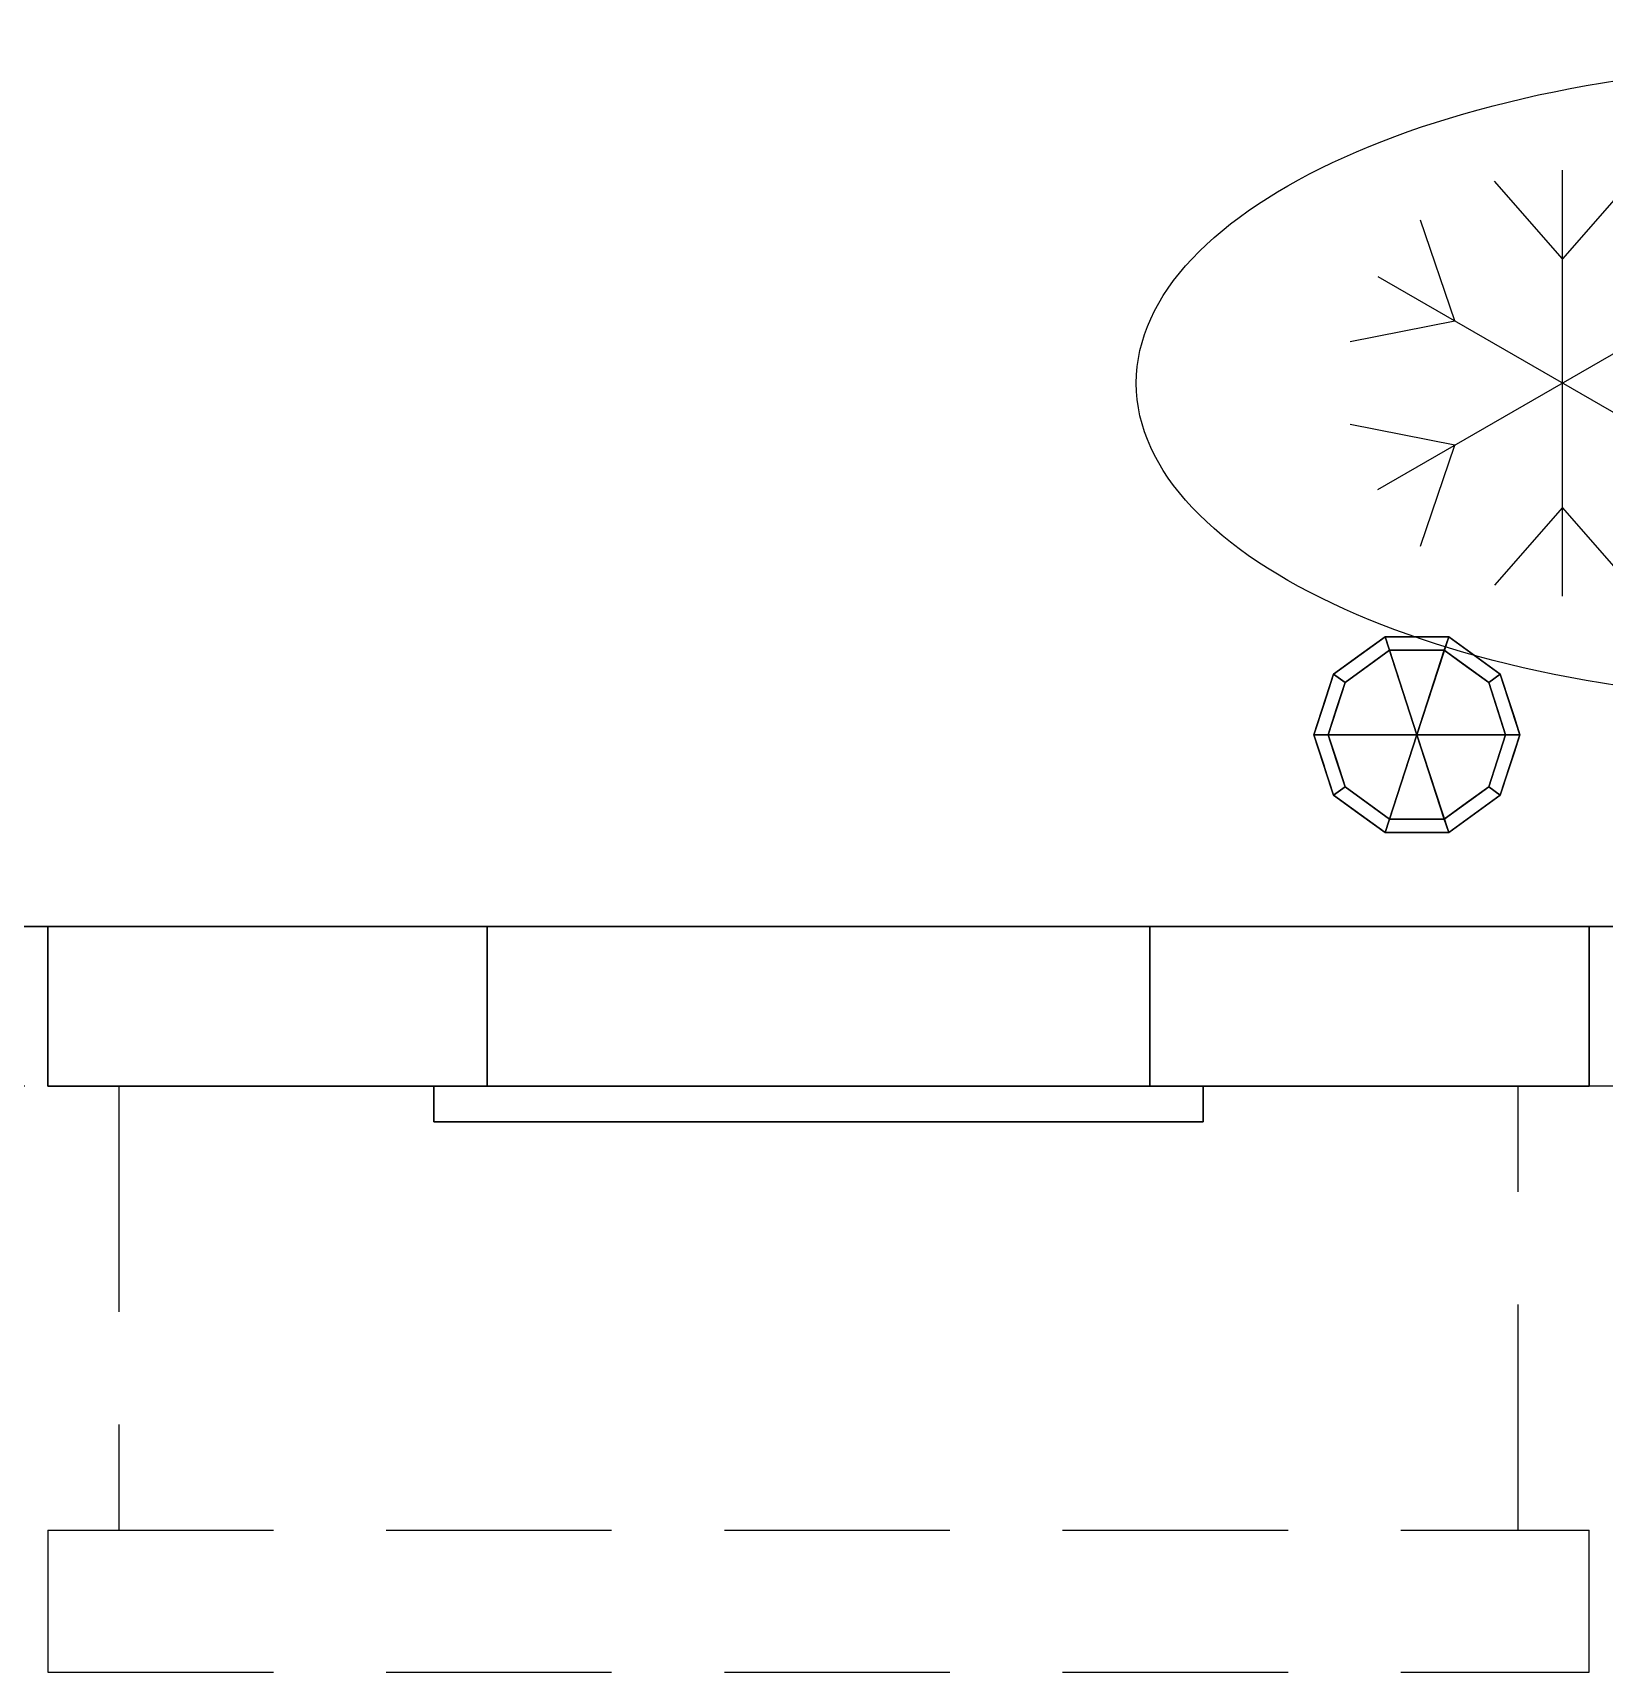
# Model space of a CAD drawing. Extents: x -1 to 1213, y -863 to 1.
# Drawn here: x 439.3 to 881.8, y -863 to -401.4 of the extents above; entities that cross this region are included whole.
import ezdxf

# ---------------------------------------------------------------- set-up
doc = ezdxf.new("R2010")
doc.units = 0
doc.linetypes.add('NASCOSTA', pattern=[9.525, 6.35, -3.175])
for name, color, linetype in [('IQ_200_2D', 1, 'Continuous'), ('IQ_200_3D', 1, 'Continuous'), ('IQ_204_2D', 7, 'Continuous')]:
    doc.layers.add(name, color=color, linetype=linetype)

# ---------------------------------------------------------------- blocks, each defined once
blk = doc.blocks.new('01_Refrigerator_freezer - 01_Refrigerator_freezer-60831-Livello rif_')
at = {"layer": 'IQ_204_2D'}
for p, q in [((-80, 35), (-99.12, 56.87)), ((-80, -60), (-80, 60)), ((-60.88, 56.87), (-80, 35)), ((60.88, 56.87), (80, 35)), ((80, -60), (80, 60)), ((80, 35), (99.12, 56.87)), ((-110.31, 17.5), (-120, 45.88)), ((-40.3, 44.99), (-49.69, 17.5)), ((40.3, 44.99), (49.69, 17.5)), ((110.31, 17.5), (120, 45.88)), ((-131.96, 30), (-28.04, -30)), ((-131.96, -30), (-28.04, 30)), ((131.96, 30), (28.04, -30)), ((131.96, -30), (28.04, 30)), ((-139.74, 11.7), (-110.31, 17.5)), ((-49.69, 17.5), (-21.19, 11.88)), ((49.69, 17.5), (21.19, 11.88)), ((139.74, 11.7), (110.31, 17.5)), ((-110.31, -17.5), (-139.74, -11.7)), ((-21.19, -11.88), (-49.69, -17.5)), ((21.19, -11.88), (49.69, -17.5)), ((110.31, -17.5), (139.74, -11.7)), ((-120, -45.88), (-110.31, -17.5)), ((-49.69, -17.5), (-40.3, -44.99)), ((49.69, -17.5), (40.3, -44.99)), ((120, -45.88), (110.31, -17.5)), ((-80, -35), (-99.12, -56.87)), ((-60.88, -56.87), (-80, -35)), ((60.88, -56.87), (80, -35)), ((80, -35), (99.12, -56.87))]:
    blk.add_line(p, q, dxfattribs=at)
blk.add_ellipse((0, 0), major_axis=(200, 0), ratio=0.45, dxfattribs=at)

msp = doc.modelspace()

# ---------------------------------------------------------------- linework, layer by layer
at = {"layer": 'IQ_200_2D', "color": 7, "linetype": 'NASCOSTA', "ltscale": 10}
for p, q in [((1199, -653), (1, -653)), ((1199, -698), (1, -698))]:
    msp.add_line(p, q, dxfattribs=at)
at = {"layer": 'IQ_204_2D', "linetype": 'NASCOSTA', "ltscale": 10}
for p, q in [((463.5, -698), (463.5, -823)), ((857.5, -823), (857.5, -698)), ((443.5, -823), (877.5, -823)), ((443.5, -823), (443.5, -863)), ((877.5, -863), (877.5, -823)), ((443.5, -863), (877.5, -863))]:
    msp.add_line(p, q, dxfattribs=at)

# ---------------------------------------------------------------- block references
at = {"layer": 'IQ_204_2D'}
msp.add_blockref('01_Refrigerator_freezer - 01_Refrigerator_freezer-60831-Livello rif_', (950, -500), dxfattribs=at)

# ---------------------------------------------------------------- meshes
at = {"layer": 'IQ_200_3D'}
mesh = msp.add_polyface(dxfattribs=at)
corners = [(1, 0, 650), (1, -653, 650), (1199, -653, 650), (1199, 0, 650)]
mesh.append_faces([[corners[k] for k in face] for face in [(0, 1, 2, 3)]])
mesh = msp.add_polyface(dxfattribs=at)
corners = [(1199, -653, 200), (1, -653, 200), (1, 0, 200), (1199, 0, 200)]
mesh.append_faces([[corners[k] for k in face] for face in [(0, 1, 2, 3)]])
mesh = msp.add_polyface(dxfattribs=at)
corners = [(829, -599, 200), (858, -599, 200), (852.46, -581.95, 200), (837.96, -571.42, 200), (820.04, -571.42, 200), (805.54, -581.95, 200), (800, -599, 200)]
mesh.append_faces([[corners[k] for k in face] for face in [(2, 3, 0, 1)]], dxfattribs={"vtx1": -1})
mesh.append_faces([[corners[k] for k in face] for face in [(3, 4, 0)]], dxfattribs={"vtx1": -1, "vtx2": -1})
mesh.append_faces([[corners[k] for k in face] for face in [(5, 6, 0, 4)]], dxfattribs={"vtx2": -1})
mesh = msp.add_polyface(dxfattribs=at)
corners = [(858, -599, 200), (858, -599, 25), (852.46, -581.95, 25), (837.96, -571.42, 25), (820.04, -571.42, 25), (805.54, -581.95, 25), (800, -599, 25), (800, -599, 200), (805.54, -581.95, 200), (820.04, -571.42, 200), (837.96, -571.42, 200), (852.46, -581.95, 200), (812.79, -576.69, 200), (812.79, -576.69, 25), (802.77, -590.48, 200), (802.77, -590.48, 25), (829, -571.42, 200), (829, -571.42, 25), (845.21, -576.69, 25), (845.21, -576.69, 200), (854.69, -588.82, 25), (855.23, -590.48, 200), (856.35, -593.91, 25)]
mesh.append_faces([[corners[k] for k in face] for face in [(0, 22, 21), (2, 11, 20), (21, 20, 11)]], dxfattribs={"vtx0": -1, "vtx1": -1})
mesh.append_faces([[corners[k] for k in face] for face in [(13, 12, 9, 4), (8, 5, 15, 14), (5, 8, 12, 13), (10, 3, 17, 16), (3, 10, 19, 18), (18, 19, 11, 2), (4, 9, 16, 17)]], dxfattribs={"vtx0": -1, "vtx2": -1})
mesh.append_faces([[corners[k] for k in face] for face in [(22, 20, 21)]], dxfattribs={"vtx1": -1, "vtx2": -1})
mesh.append_faces([[corners[k] for k in face] for face in [(0, 1, 22)]], dxfattribs={"vtx2": -1})
mesh.append_faces([[corners[k] for k in face] for face in [(15, 6, 7, 14)]], dxfattribs={"vtx3": -1})
mesh = msp.add_polyface(dxfattribs=at)
corners = [(858, -599, 25), (854, -599, 25), (849.23, -584.31, 25), (836.73, -575.22, 25), (821.27, -575.22, 25), (808.77, -584.31, 25), (804, -599, 25), (800, -599, 25), (805.54, -581.95, 25), (820.04, -571.42, 25), (837.96, -571.42, 25), (852.46, -581.95, 25)]
mesh.append_faces([[corners[k] for k in face] for face in [(8, 5, 6, 7)]], dxfattribs={"vtx0": -1})
mesh.append_faces([[corners[k] for k in face] for face in [(10, 3, 4, 9), (9, 4, 5, 8)]], dxfattribs={"vtx0": -1, "vtx2": -1})
mesh.append_faces([[corners[k] for k in face] for face in [(10, 11, 2, 3)]], dxfattribs={"vtx1": -1, "vtx3": -1})
mesh.append_faces([[corners[k] for k in face] for face in [(11, 0, 1, 2)]], dxfattribs={"vtx3": -1})
mesh = msp.add_polyface(dxfattribs=at)
corners = [(854, -599, 25), (854, -599, 0), (849.23, -584.31, 0), (836.73, -575.22, 0), (821.27, -575.22, 0), (808.77, -584.31, 0), (804, -599, 0), (804, -599, 25), (808.77, -584.31, 25), (821.27, -575.22, 25), (836.73, -575.22, 25), (849.23, -584.31, 25), (815.02, -579.76, 0), (815.02, -579.76, 25), (806.39, -591.65, 25), (806.39, -591.65, 0), (829, -575.22, 25), (829, -575.22, 0), (851.68, -591.87, 0), (851.61, -591.65, 25), (842.98, -579.76, 0), (842.98, -579.76, 25)]
mesh.append_faces([[corners[k] for k in face] for face in [(3, 10, 21, 20), (20, 21, 11, 2)]], dxfattribs={"vtx0": -1, "vtx2": -1})
mesh.append_faces([[corners[k] for k in face] for face in [(7, 14, 15, 6)]], dxfattribs={"vtx1": -1})
mesh.append_faces([[corners[k] for k in face] for face in [(18, 2, 19), (11, 19, 2), (19, 0, 18)]], dxfattribs={"vtx1": -1, "vtx2": -1})
mesh.append_faces([[corners[k] for k in face] for face in [(14, 8, 5, 15), (16, 10, 3, 17), (13, 9, 4, 12), (8, 13, 12, 5), (9, 16, 17, 4)]], dxfattribs={"vtx1": -1, "vtx3": -1})
mesh.append_faces([[corners[k] for k in face] for face in [(0, 1, 18)]], dxfattribs={"vtx2": -1})
mesh = msp.add_polyface(dxfattribs=at)
corners = [(854, -599, 0), (829, -599, 0), (804, -599, 0), (808.77, -584.31, 0), (821.27, -575.22, 0), (836.73, -575.22, 0), (849.23, -584.31, 0)]
mesh.append_faces([[corners[k] for k in face] for face in [(1, 5, 6, 0)]], dxfattribs={"vtx0": -1})
mesh.append_faces([[corners[k] for k in face] for face in [(1, 4, 5)]], dxfattribs={"vtx0": -1, "vtx2": -1})
mesh.append_faces([[corners[k] for k in face] for face in [(1, 2, 3, 4)]], dxfattribs={"vtx3": -1})
mesh = msp.add_polyface(dxfattribs=at)
corners = [(829, -599, 200), (800, -599, 200), (805.54, -616.05, 200), (820.04, -626.58, 200), (837.96, -626.58, 200), (852.46, -616.05, 200), (858, -599, 200)]
mesh.append_faces([[corners[k] for k in face] for face in [(4, 0, 3)]], dxfattribs={"vtx0": -1, "vtx1": -1})
mesh.append_faces([[corners[k] for k in face] for face in [(2, 3, 0, 1)]], dxfattribs={"vtx1": -1})
mesh.append_faces([[corners[k] for k in face] for face in [(5, 6, 0, 4)]], dxfattribs={"vtx2": -1})
mesh = msp.add_polyface(dxfattribs=at)
corners = [(800, -599, 200), (800, -599, 25), (805.54, -616.05, 25), (820.04, -626.58, 25), (837.96, -626.58, 25), (852.46, -616.05, 25), (858, -599, 25), (858, -599, 200), (852.46, -616.05, 200), (837.96, -626.58, 200), (820.04, -626.58, 200), (805.54, -616.05, 200), (854.69, -609.18, 200), (855.23, -607.52, 25), (845.21, -621.31, 25), (845.21, -621.31, 200), (829, -626.58, 200), (829, -626.58, 25), (812.79, -621.31, 25), (812.79, -621.31, 200), (803.31, -609.18, 25), (802.77, -607.52, 200), (856.35, -604.09, 200), (801.65, -604.09, 25)]
mesh.append_faces([[corners[k] for k in face] for face in [(13, 12, 5), (0, 23, 21), (21, 20, 11), (2, 11, 20)]], dxfattribs={"vtx0": -1, "vtx1": -1})
mesh.append_faces([[corners[k] for k in face] for face in [(5, 8, 15, 14), (14, 15, 9, 4), (22, 13, 6), (10, 3, 17, 16), (3, 10, 19, 18), (11, 2, 18, 19), (4, 9, 16, 17)]], dxfattribs={"vtx0": -1, "vtx2": -1})
mesh.append_faces([[corners[k] for k in face] for face in [(22, 12, 13), (12, 8, 5), (23, 20, 21)]], dxfattribs={"vtx1": -1, "vtx2": -1})
mesh.append_faces([[corners[k] for k in face] for face in [(6, 7, 22), (0, 1, 23)]], dxfattribs={"vtx2": -1})
mesh = msp.add_polyface(dxfattribs=at)
corners = [(800, -599, 25), (804, -599, 25), (808.77, -613.69, 25), (821.27, -622.78, 25), (836.73, -622.78, 25), (849.23, -613.69, 25), (854, -599, 25), (858, -599, 25), (852.46, -616.05, 25), (837.96, -626.58, 25), (820.04, -626.58, 25), (805.54, -616.05, 25)]
mesh.append_faces([[corners[k] for k in face] for face in [(5, 8, 9, 4)]], dxfattribs={"vtx0": -1, "vtx2": -1})
mesh.append_faces([[corners[k] for k in face] for face in [(1, 2, 11, 0)]], dxfattribs={"vtx1": -1})
mesh.append_faces([[corners[k] for k in face] for face in [(3, 4, 9, 10), (2, 3, 10, 11)]], dxfattribs={"vtx1": -1, "vtx3": -1})
mesh.append_faces([[corners[k] for k in face] for face in [(6, 7, 8, 5)]], dxfattribs={"vtx2": -1})
mesh = msp.add_polyface(dxfattribs=at)
corners = [(804, -599, 25), (804, -599, 0), (808.77, -613.69, 0), (821.27, -622.78, 0), (836.73, -622.78, 0), (849.23, -613.69, 0), (854, -599, 0), (854, -599, 25), (849.23, -613.69, 25), (836.73, -622.78, 25), (821.27, -622.78, 25), (808.77, -613.69, 25), (851.68, -606.13, 0), (851.61, -606.35, 25), (842.98, -618.24, 25), (842.98, -618.24, 0), (829, -622.78, 25), (829, -622.78, 0), (806.32, -606.13, 0), (806.39, -606.35, 25), (815.02, -618.24, 25), (815.02, -618.24, 0)]
mesh.append_faces([[corners[k] for k in face] for face in [(12, 13, 5)]], dxfattribs={"vtx0": -1, "vtx1": -1})
mesh.append_faces([[corners[k] for k in face] for face in [(5, 13, 8)]], dxfattribs={"vtx0": -1, "vtx2": -1})
mesh.append_faces([[corners[k] for k in face] for face in [(7, 13, 12), (18, 2, 19), (11, 19, 2), (19, 0, 18)]], dxfattribs={"vtx1": -1, "vtx2": -1})
mesh.append_faces([[corners[k] for k in face] for face in [(9, 16, 17, 4), (8, 14, 15, 5), (4, 15, 14, 9), (16, 10, 3, 17), (2, 21, 20, 11), (21, 3, 10, 20)]], dxfattribs={"vtx1": -1, "vtx3": -1})
mesh.append_faces([[corners[k] for k in face] for face in [(12, 6, 7), (0, 1, 18)]], dxfattribs={"vtx2": -1})
mesh = msp.add_polyface(dxfattribs=at)
corners = [(804, -599, 0), (829, -599, 0), (854, -599, 0), (849.23, -613.69, 0), (836.73, -622.78, 0), (821.27, -622.78, 0), (808.77, -613.69, 0)]
mesh.append_faces([[corners[k] for k in face] for face in [(1, 5, 6, 0)]], dxfattribs={"vtx0": -1})
mesh.append_faces([[corners[k] for k in face] for face in [(5, 1, 4)]], dxfattribs={"vtx0": -1, "vtx1": -1})
mesh.append_faces([[corners[k] for k in face] for face in [(1, 2, 3, 4)]], dxfattribs={"vtx3": -1})
mesh = msp.add_polyface(dxfattribs=at)
corners = [(1, -653, 650), (1, -653, 200), (1199, -653, 200), (1199, -653, 650)]
mesh.append_faces([[corners[k] for k in face] for face in [(0, 1, 2, 3)]])
mesh = msp.add_polyface(dxfattribs=at)
corners = [(443.5, -653, 640.99), (877.5, -653, 640.99), (877.5, -653, 201.59), (443.5, -653, 201.59), (753.8, -653, 506.71), (753.8, -653, 585), (567.2, -653, 585), (567.2, -653, 506.71)]
mesh.append_faces([[corners[k] for k in face] for face in [(0, 6, 7, 3)]], dxfattribs={"vtx0": -1, "vtx2": -1})
mesh.append_faces([[corners[k] for k in face] for face in [(5, 6, 0, 1), (2, 3, 7, 4), (4, 5, 1, 2)]], dxfattribs={"vtx1": -1, "vtx3": -1})
mesh = msp.add_polyface(dxfattribs=at)
corners = [(443.5, -653, 201.59), (443.5, -698, 201.59), (443.5, -698, 640.99), (443.5, -653, 640.99)]
mesh.append_faces([[corners[k] for k in face] for face in [(0, 1, 2, 3)]])
mesh = msp.add_polyface(dxfattribs=at)
corners = [(877.5, -653, 201.59), (877.5, -698, 201.59), (443.5, -698, 201.59), (443.5, -653, 201.59)]
mesh.append_faces([[corners[k] for k in face] for face in [(0, 1, 2, 3)]])
mesh = msp.add_polyface(dxfattribs=at)
corners = [(443.5, -653, 640.99), (443.5, -698, 640.99), (877.5, -698, 640.99), (877.5, -653, 640.99)]
mesh.append_faces([[corners[k] for k in face] for face in [(0, 1, 2, 3)]])
mesh = msp.add_polyface(dxfattribs=at)
corners = [(753.8, -653, 585), (753.8, -698, 585), (567.2, -698, 585), (567.2, -653, 585)]
mesh.append_faces([[corners[k] for k in face] for face in [(0, 1, 2, 3)]])
mesh = msp.add_polyface(dxfattribs=at)
corners = [(567.2, -653, 585), (567.2, -698, 585), (567.2, -698, 506.71), (567.2, -653, 506.71)]
mesh.append_faces([[corners[k] for k in face] for face in [(0, 1, 2, 3)]])
mesh = msp.add_polyface(dxfattribs=at)
corners = [(567.2, -653, 506.71), (567.2, -698, 506.71), (753.8, -698, 506.71), (753.8, -653, 506.71)]
mesh.append_faces([[corners[k] for k in face] for face in [(0, 1, 2, 3)]])
mesh = msp.add_polyface(dxfattribs=at)
corners = [(753.8, -653, 506.71), (753.8, -698, 506.71), (753.8, -698, 585), (753.8, -653, 585)]
mesh.append_faces([[corners[k] for k in face] for face in [(0, 1, 2, 3)]])
mesh = msp.add_polyface(dxfattribs=at)
corners = [(877.5, -653, 640.99), (877.5, -698, 640.99), (877.5, -698, 201.59), (877.5, -653, 201.59)]
mesh.append_faces([[corners[k] for k in face] for face in [(0, 1, 2, 3)]])
mesh = msp.add_polyface(dxfattribs=at)
corners = [(443.5, -698, 640.99), (443.5, -698, 201.59), (877.5, -698, 201.59), (877.5, -698, 640.99), (753.8, -698, 506.71), (567.2, -698, 506.71), (567.2, -698, 585), (753.8, -698, 585)]
mesh.append_faces([[corners[k] for k in face] for face in [(3, 7, 4, 2)]], dxfattribs={"vtx0": -1, "vtx2": -1})
mesh.append_faces([[corners[k] for k in face] for face in [(6, 7, 3, 0), (1, 2, 4, 5), (5, 6, 0, 1)]], dxfattribs={"vtx1": -1, "vtx3": -1})
mesh = msp.add_polyface(dxfattribs=at)
corners = [(768.8, -698, 553.97), (552.2, -698, 553.97), (552.2, -698, 598.97), (768.8, -698, 598.97)]
mesh.append_faces([[corners[k] for k in face] for face in [(0, 1, 2, 3)]])
mesh = msp.add_polyface(dxfattribs=at)
corners = [(768.8, -708, 598.97), (768.8, -698, 598.97), (552.2, -698, 598.97), (552.2, -708, 598.97)]
mesh.append_faces([[corners[k] for k in face] for face in [(0, 1, 2, 3)]])
mesh = msp.add_polyface(dxfattribs=at)
corners = [(552.2, -708, 598.97), (552.2, -698, 598.97), (552.2, -698, 553.97), (552.2, -708, 553.97)]
mesh.append_faces([[corners[k] for k in face] for face in [(0, 1, 2, 3)]])
mesh = msp.add_polyface(dxfattribs=at)
corners = [(552.2, -708, 553.97), (552.2, -698, 553.97), (768.8, -698, 553.97), (768.8, -708, 553.97)]
mesh.append_faces([[corners[k] for k in face] for face in [(0, 1, 2, 3)]])
mesh = msp.add_polyface(dxfattribs=at)
corners = [(768.8, -708, 553.97), (768.8, -698, 553.97), (768.8, -698, 598.97), (768.8, -708, 598.97)]
mesh.append_faces([[corners[k] for k in face] for face in [(0, 1, 2, 3)]])
mesh = msp.add_polyface(dxfattribs=at)
corners = [(552.2, -708, 598.97), (552.2, -708, 553.97), (768.8, -708, 553.97), (768.8, -708, 598.97)]
mesh.append_faces([[corners[k] for k in face] for face in [(0, 1, 2, 3)]])

doc.saveas('drawing.dxf')
